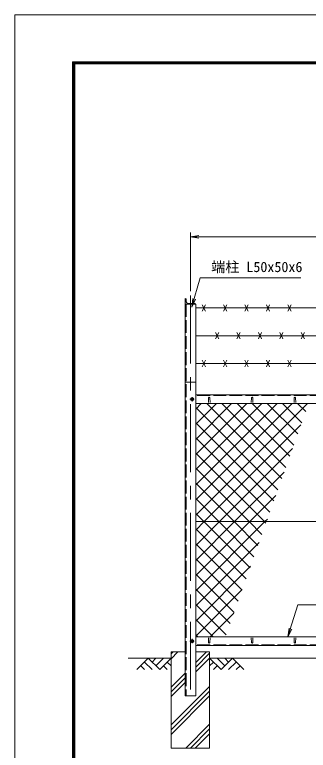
# Model space of a CAD drawing. Units: millimetres, scale not verified. Extents: x -4200 to 4200, y -2970 to 2970.
# Drawn here: x -4200 to -2829, y -466 to 2970 of the extents above; entities that cross this region are included whole.
import ezdxf
from ezdxf.enums import TextEntityAlignment as Align

# ---------------------------------------------------------------- set-up
doc = ezdxf.new("R2010")
doc.units = ezdxf.units.MM
doc.header["$LTSCALE"] = 10
doc.linetypes.add('DASHED', pattern=[7.5, 6, -1.5])
doc.linetypes.add('USER1', pattern=[50.8, 31.75, -6.35, 6.35, -6.35])
for name, color, linetype, lineweight in [('0-0_D-STR1', 1, 'Continuous', 18), ('0-1_D-BMK', 2, 'USER1', 13), ('0-2_D-STR-DIM', 7, 'Continuous', 13), ('0-3_D-BGD', 7, 'Continuous', 18), ('0-4_D-STR4', 7, 'Continuous', 18), ('0-5_D-DCR-HCH', 7, 'Continuous', 13), ('0-6_D-STR3', 3, 'Continuous', 13), ('0-7_D-STR-TXT', 7, 'Continuous', 13), ('0-8_0', 7, 'Continuous', 18), ('0-A_D-STR2', 7, 'Continuous', 13), ('0-B_D-TTL', 7, 'Continuous', 18)]:
    doc.layers.add(name, color=color, linetype=linetype, lineweight=lineweight)
doc.styles.add('ＭＳ ゴシック', font='')
doc.styles.get('ＭＳ ゴシック').set_extended_font_data('MS Gothic')

# ---------------------------------------------------------------- blocks, each defined once
blk = doc.blocks.new('_Open')
at = {"layer": '0-8_0'}
blk.add_line((-10, 1.667), (0, 0), dxfattribs=at)
blk.add_lwpolyline([(-10, -1.667), (0, 0), (-10, 0)], dxfattribs=at)

msp = doc.modelspace()

# ---------------------------------------------------------------- linework, layer by layer
at = {"layer": '0-0_D-STR1'}
for p, q in [((-3404.97, 1643.63), (-3404.97, -211.08)), ((-3404.97, 1643.63), (-3403.47, 1643.63)), ((-3404.97, 1643.63), (-3404.97, 1618.63)), ((-3404.97, 1618.63), (-3354.97, 1618.63)), ((-3398.97, 1639.13), (-3398.97, 1628.13)), ((-3392.47, 1621.63), (-3359.47, 1621.63)), ((-3354.97, -211.08), (-3354.97, 1618.63)), ((-3354.97, 1617.13), (-3354.97, 1618.63)), ((-3354.97, 1253.92), (-3404.97, 1253.92)), ((-1412.47, 1193.92), (-3354.97, 1193.92)), ((-3294.97, 1180.79), (-3295.72, 1159.29)), ((-3288.97, 1180.79), (-3288.22, 1159.29)), ((-3094.97, 1180.79), (-3095.72, 1159.29)), ((-3088.97, 1180.79), (-3088.22, 1159.29)), ((-2894.97, 1180.79), (-2895.72, 1159.29)), ((-2888.97, 1180.79), (-2888.22, 1159.29)), ((-3354.97, 1153.92), (-1412.47, 1153.92)), ((-3354.97, 63.92), (-1412.47, 63.92)), ((-3294.97, 37.05), (-3295.72, 58.55)), ((-3288.97, 37.05), (-3288.22, 58.55)), ((-3094.97, 37.05), (-3095.72, 58.55)), ((-3088.97, 37.05), (-3088.22, 58.55)), ((-2894.97, 37.05), (-2895.72, 58.55)), ((-2888.97, 37.05), (-2888.22, 58.55)), ((-1412.47, 23.92), (-3354.97, 23.92)), ((-3404.97, -211.08), (-3354.97, -211.08))]:
    msp.add_line(p, q, dxfattribs=at)
at = {"layer": '0-0_D-STR1', "linetype": 'DASHED'}
for p, q in [((-3398.97, 1618.63), (-3398.97, -211.08)), ((-1412.47, 1190.92), (-3354.97, 1190.92)), ((-1412.47, 26.92), (-3354.97, 26.92))]:
    msp.add_line(p, q, dxfattribs=at)
at = {"layer": '0-0_D-STR1'}
for centre, radius, start, end in [((-3403.47, 1639.13), 4.5, 0, 90), ((-3392.47, 1628.13), 6.5, 180, 270), ((-3359.47, 1617.13), 4.5, 19.47122, 90), ((-3291.97, 1179.54), 3.25, 22.61986, 157.38014), ((-3091.97, 1179.54), 3.25, 22.61986, 157.38014), ((-2891.97, 1179.54), 3.25, 22.61986, 157.38014), ((-3291.97, 38.3), 3.25, 202.61986, 337.38014), ((-3091.97, 38.3), 3.25, 202.61986, 337.38014), ((-2891.97, 38.3), 3.25, 202.61986, 337.38014)]:
    msp.add_arc(centre, radius, start, end, dxfattribs=at)
at = {"layer": '0-1_D-BMK'}
for p, q in [((-3379.97, 1658.63), (-3379.97, -226.08)), ((-3361.97, 1173.92), (-3381.97, 1173.92)), ((-3371.97, 1183.92), (-3371.97, 1163.92)), ((-3361.97, 43.92), (-3381.97, 43.92)), ((-3371.97, 53.92), (-3371.97, 33.92))]:
    msp.add_line(p, q, dxfattribs=at)
at = {"layer": '0-2_D-STR-DIM'}
for p, q in [((-3379.97, 1678.63), (-3379.97, 1952.41)), ((-3379.97, 1932.41), (-1379.97, 1932.41))]:
    msp.add_line(p, q, dxfattribs=at)
at = {"layer": '0-3_D-BGD'}
for p, q in [((-3469.97, -36.08), (-3669.97, -36.08)), ((-1469.97, -36.08), (-3289.97, -36.08))]:
    msp.add_line(p, q, dxfattribs=at)
at = {"layer": '0-4_D-STR4'}
for p, q in [((-3469.97, -6.08), (-3469.97, -456.08)), ((-3404.97, -6.08), (-3469.97, -6.08)), ((-3289.97, -6.08), (-3354.97, -6.08)), ((-3289.97, -6.08), (-3289.97, -456.08)), ((-3289.97, -456.08), (-3469.97, -456.08))]:
    msp.add_line(p, q, dxfattribs=at)
at = {"layer": '0-5_D-DCR-HCH'}
for p, q in [((-3469.97, -38.32), (-3437.73, -6.08)), ((-3469.97, -16.23), (-3459.83, -6.08)), ((-3354.97, -55.91), (-3305.15, -6.08)), ((-3354.97, -78), (-3289.97, -13)), ((-3576.4, -36.08), (-3629.61, -89.29)), ((-3594.14, -53.82), (-3558.5, -89.29)), ((-3576.4, -36.08), (-3523.19, -89.29)), ((-3558.66, -53.82), (-3540.92, -36.08)), ((-3540.92, -71.56), (-3505.45, -36.08)), ((-3523.19, -89.29), (-3469.97, -36.08)), ((-3487.71, -53.82), (-3469.97, -71.48)), ((-3354.97, -100.1), (-3289.97, -35.1)), ((-3236.76, -89.29), (-3289.97, -36.08)), ((-3272.24, -53.82), (-3289.97, -71.48)), ((-3219.03, -71.56), (-3254.5, -36.08)), ((-3183.55, -36.08), (-3236.76, -89.29)), ((-3201.2, -53.91), (-3219.03, -36.08)), ((-3165.81, -53.82), (-3201.45, -89.29)), ((-3183.55, -36.08), (-3130.34, -89.29)), ((-3611.87, -71.56), (-3594.05, -89.29)), ((-3505.45, -71.56), (-3487.63, -89.29)), ((-3254.5, -71.56), (-3272.32, -89.29)), ((-3148.08, -71.56), (-3165.89, -89.29)), ((-3469.97, -170.91), (-3404.97, -105.91)), ((-3469.97, -193), (-3404.97, -128)), ((-3469.97, -215.1), (-3404.97, -150.1)), ((-3469.97, -347.68), (-3289.97, -167.68)), ((-3469.97, -369.78), (-3289.97, -189.78)), ((-3469.97, -391.88), (-3289.97, -211.88)), ((-3401.6, -456.08), (-3289.97, -344.46)), ((-3379.5, -456.08), (-3289.97, -366.56)), ((-3357.4, -456.08), (-3289.97, -388.65))]:
    msp.add_line(p, q, dxfattribs=at)
at = {"layer": '0-6_D-STR3'}
for p, q in [((-3324.97, 1615.33), (-3309.97, 1585.33)), ((-3324.97, 1585.33), (-3309.97, 1615.33)), ((-3224.97, 1615.33), (-3209.97, 1585.33)), ((-3224.97, 1585.33), (-3209.97, 1615.33)), ((-3124.97, 1615.33), (-3109.97, 1585.33)), ((-3124.97, 1585.33), (-3109.97, 1615.33)), ((-3024.97, 1615.33), (-3009.97, 1585.33)), ((-3024.97, 1585.33), (-3009.97, 1615.33)), ((-2924.97, 1615.33), (-2909.97, 1585.33)), ((-2924.97, 1585.33), (-2909.97, 1615.33)), ((-3354.97, 1600.33), (-1412.47, 1600.33)), ((-3262.47, 1455.42), (-3247.47, 1485.42)), ((-3262.47, 1485.42), (-3247.47, 1455.42)), ((-3162.47, 1455.42), (-3147.47, 1485.42)), ((-3162.47, 1485.42), (-3147.47, 1455.42)), ((-3062.47, 1455.42), (-3047.47, 1485.42)), ((-3062.47, 1485.42), (-3047.47, 1455.42)), ((-2962.47, 1455.42), (-2947.47, 1485.42)), ((-2962.47, 1485.42), (-2947.47, 1455.42)), ((-2862.47, 1455.42), (-2847.47, 1485.42)), ((-2862.47, 1485.42), (-2847.47, 1455.42)), ((-3354.97, 1470.42), (-1412.47, 1470.42)), ((-3354.97, 1340.52), (-1412.47, 1340.52)), ((-3324.97, 1355.52), (-3309.97, 1325.52)), ((-3324.97, 1325.52), (-3309.97, 1355.52)), ((-3224.97, 1355.52), (-3209.97, 1325.52)), ((-3224.97, 1325.52), (-3209.97, 1355.52)), ((-3124.97, 1355.52), (-3109.97, 1325.52)), ((-3124.97, 1325.52), (-3109.97, 1355.52)), ((-3024.97, 1355.52), (-3009.97, 1325.52)), ((-3024.97, 1325.52), (-3009.97, 1355.52)), ((-2924.97, 1355.52), (-2909.97, 1325.52)), ((-2924.97, 1325.52), (-2909.97, 1355.52)), ((-1412.47, 602.17), (-3354.97, 602.17))]:
    msp.add_line(p, q, dxfattribs=at)
for points in [[(-3365.47, 1177.67), (-3371.97, 1181.42), (-3378.47, 1177.67), (-3378.47, 1170.16), (-3371.97, 1166.41), (-3365.47, 1170.16)], [(-3365.47, 47.67), (-3371.97, 51.42), (-3378.47, 47.67), (-3378.47, 40.16), (-3371.97, 36.41), (-3365.47, 40.16)]]:
    msp.add_lwpolyline(points, close=True, dxfattribs=at)
for centre in [(-3371.97, 1173.92), (-3371.97, 43.92)]:
    msp.add_circle(centre, 6.25, dxfattribs=at)
at = {"layer": '0-7_D-STR-TXT'}
for points in [[(-2863.62, 1740.75), (-3334.59, 1740.75), (-3372.68, 1606.48)], [(-2180.85, 212.79), (-2878.73, 212.79), (-2924.09, 65.83)]]:
    msp.add_lwpolyline(points, dxfattribs=at)
at = {"layer": '0-A_D-STR2'}
for p, q in [((-3354.97, 1127.72), (-3328.77, 1153.92)), ((-3354.97, 1057.01), (-3258.06, 1153.92)), ((-3354.97, 986.3), (-3187.35, 1153.92)), ((-3354.97, 915.58), (-3116.64, 1153.92)), ((-3354.97, 844.87), (-3045.93, 1153.92)), ((-3354.97, 774.16), (-2975.22, 1153.92)), ((-3354.97, 703.45), (-2904.51, 1153.92)), ((-3354.97, 632.74), (-2833.8, 1153.92)), ((-2971.3, 751.05), (-3354.97, 1134.72)), ((-2952.71, 803.17), (-3303.46, 1153.92)), ((-2934.13, 855.29), (-3232.75, 1153.92)), ((-2915.54, 907.42), (-3162.04, 1153.92)), ((-2896.95, 959.54), (-3091.33, 1153.92)), ((-2878.36, 1011.66), (-3020.62, 1153.92)), ((-2859.78, 1063.79), (-2949.91, 1153.92)), ((-2841.19, 1115.91), (-2879.19, 1153.92)), ((-2989.89, 698.93), (-3354.97, 1064.01)), ((-3314.84, 602.17), (-2863.41, 1053.6)), ((-3008.48, 646.8), (-3354.97, 993.3)), ((-3244.13, 602.17), (-2902.6, 943.69)), ((-3034.55, 602.17), (-3354.97, 922.59)), ((-3105.26, 602.17), (-3354.97, 851.88)), ((-3173.42, 602.17), (-2941.79, 833.79)), ((-3175.97, 602.17), (-3354.97, 781.17)), ((-3102.71, 602.17), (-2980.99, 723.89)), ((-3246.68, 602.17), (-3354.97, 710.46)), ((-3317.39, 602.17), (-3354.97, 639.75)), ((-3354.97, 562.03), (-3314.84, 602.17)), ((-3354.97, 491.32), (-3244.13, 602.17)), ((-3354.97, 420.61), (-3173.42, 602.17)), ((-3354.97, 349.9), (-3102.71, 602.17)), ((-3354.97, 279.19), (-3032, 602.17)), ((-3101.41, 386.19), (-3317.39, 602.17)), ((-3082.83, 438.31), (-3246.68, 602.17)), ((-3064.24, 490.43), (-3175.97, 602.17)), ((-3045.65, 542.56), (-3105.26, 602.17)), ((-3027.06, 594.68), (-3034.55, 602.17)), ((-3032, 602.17), (-3020.18, 613.98)), ((-3120, 334.06), (-3354.97, 569.04)), ((-3354.97, 208.48), (-3059.37, 504.08)), ((-3138.59, 281.94), (-3354.97, 498.33)), ((-3157.18, 229.82), (-3354.97, 427.62)), ((-3354.97, 137.77), (-3098.57, 394.18)), ((-3175.76, 177.69), (-3354.97, 356.9)), ((-3194.35, 125.57), (-3354.97, 286.19)), ((-3354.97, 67.06), (-3137.76, 284.27)), ((-3212.94, 73.45), (-3354.97, 215.48)), ((-3287.4, 63.92), (-3176.95, 174.37)), ((-3274.12, 63.92), (-3354.97, 144.77)), ((-3344.83, 63.92), (-3354.97, 74.06)), ((-3216.69, 63.92), (-3216.14, 64.47))]:
    msp.add_line(p, q, dxfattribs=at)
at = {"layer": '0-B_D-TTL', "color": 2}
msp.add_lwpolyline([(-4200, 2970), (4200, 2970), (4200, -2970), (-4200, -2970)], close=True, dxfattribs=at)
at = {"layer": '0-B_D-TTL'}
for points in [[(-3930, 2750), (3930, 2750), (3930, -2750), (-3930, -2750)], [(-3927.5, 2747.5), (3927.5, 2747.5), (3927.5, -2747.5), (-3927.5, -2747.5)], [(-3925, 2745), (3925, 2745), (3925, -2745), (-3925, -2745)], [(-3922.5, 2742.5), (3922.5, 2742.5), (3922.5, -2742.5), (-3922.5, -2742.5)], [(-3920, 2740), (3920, 2740), (3920, -2740), (-3920, -2740)]]:
    msp.add_lwpolyline(points, close=True, dxfattribs=at)

# ---------------------------------------------------------------- block references
at = {"layer": '0-2_D-STR-DIM', "xscale": 4, "yscale": 4, "rotation": 180}
msp.add_blockref('_Open', (-3379.97, 1932.41), dxfattribs=at)
at = {"layer": '0-7_D-STR-TXT', "xscale": 4, "yscale": 4}
for p, rotation in [((-3373.23, 1604.56), 254.16392), ((-2924.68, 63.92), 252.84683)]:
    msp.add_blockref('_Open', p, dxfattribs=dict(at, rotation=rotation))

# ---------------------------------------------------------------- texts
at = {"layer": '0-7_D-STR-TXT', "style": 'ＭＳ ゴシック'}
msp.add_text('端柱 L50x50x6', height=48.09, dxfattribs=at).set_placement((-3282.4, 1753.34), align=Align.BOTTOM_LEFT)

doc.saveas('drawing.dxf')
